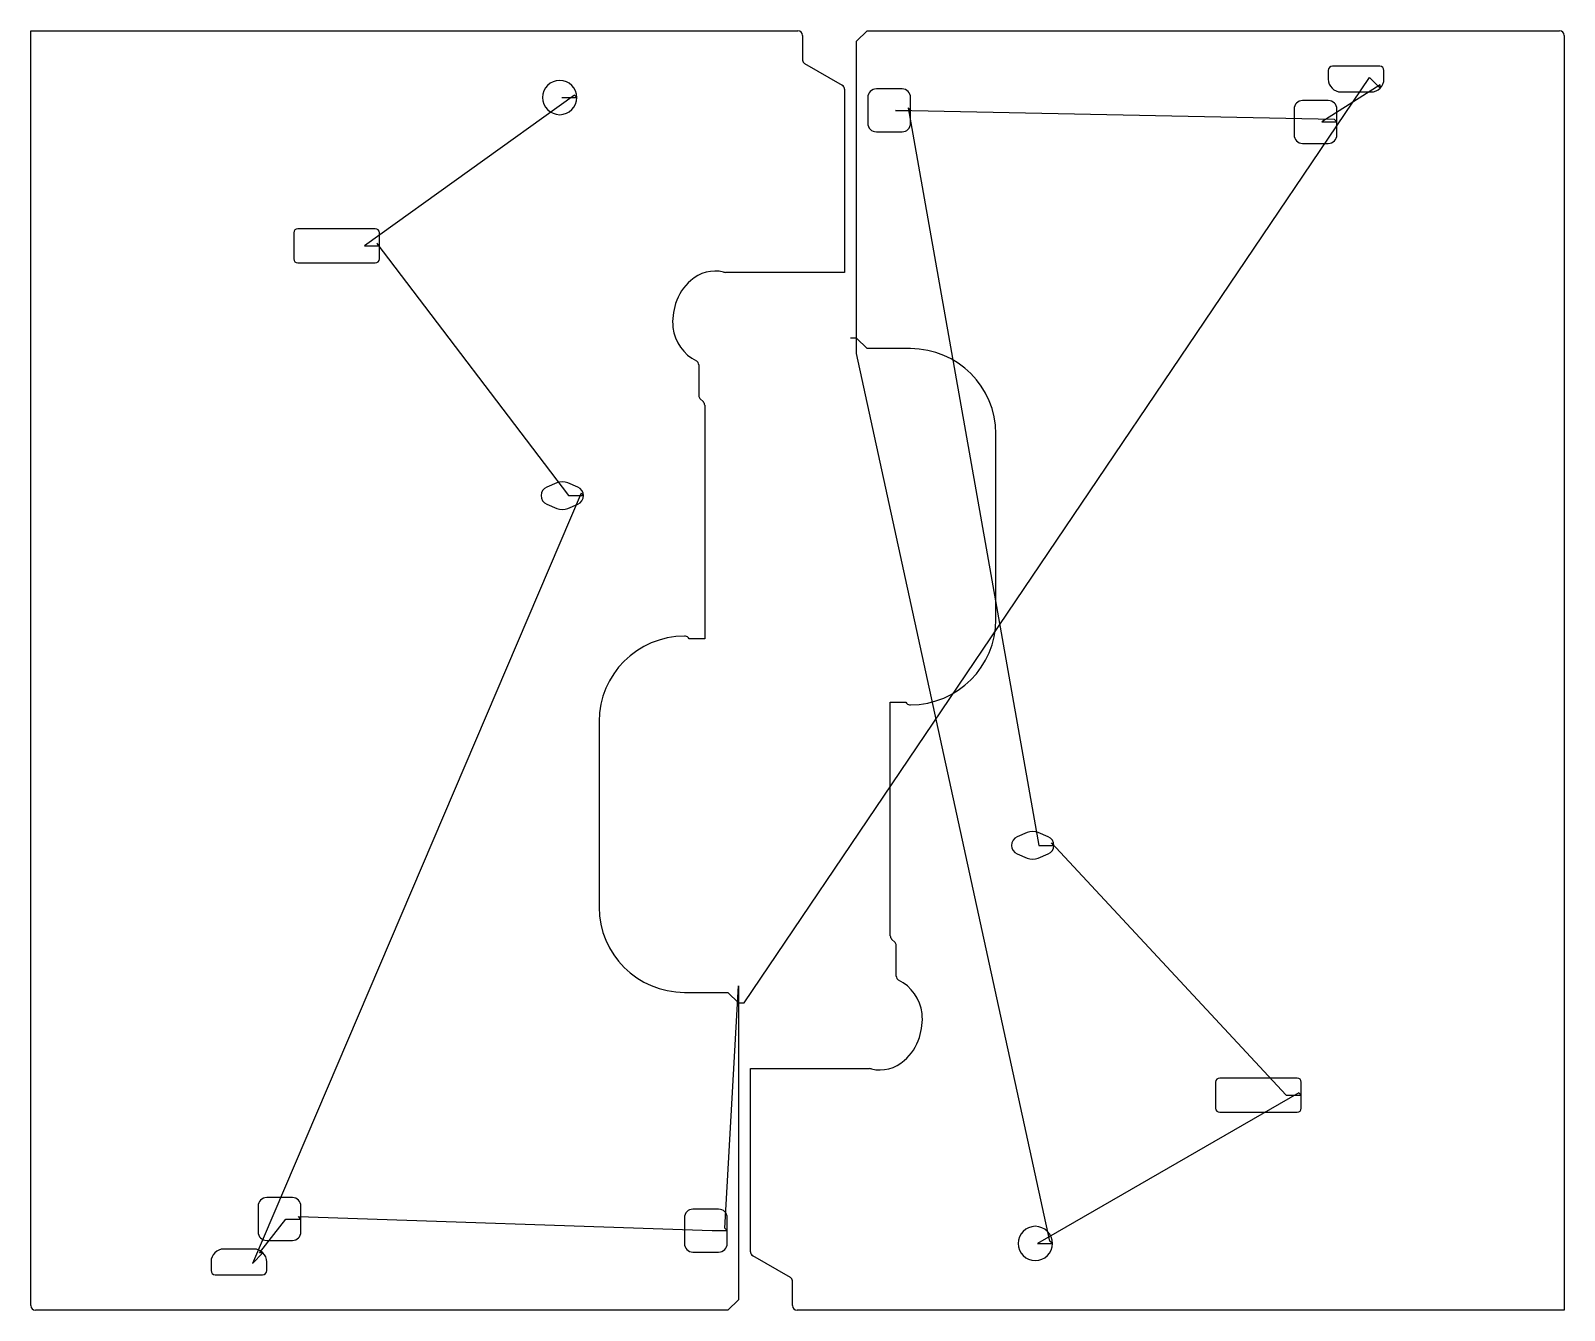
# Model space of a CAD drawing. Header units: metres. Extents: x 4 to 3584, y 4 to 2990.
import ezdxf

# ---------------------------------------------------------------- set-up
doc = ezdxf.new("R2010")
doc.units = ezdxf.units.M

msp = doc.modelspace()

# ---------------------------------------------------------------- linework, layer by layer
at = {"layer": 'TOOL_0'}
for p, q in [((3.751, 14.75), (3.751, 2989.75)), ((3.751, 2989.75), (1794.751, 2989.75)), ((1805.751, 2978.75), (1805.751, 2921.106)), ((1931.849, 2965.163), (1956.435, 2989.749)), ((1956.435, 2989.749), (3572.849, 2989.749)), ((3583.849, 2978.749), (3583.849, 3.749)), ((1931.849, 2272.335), (1931.849, 2965.163)), ((1810.253, 2913.309), (1898.253, 2862.502)), ((3152.849, 2906.75), (3042.849, 2906.75)), ((1668.999, 721.164), (3129.313, 2880.286)), ((3032.849, 2896.75), (3032.849, 2876.75)), ((3129.313, 2880.286), (3154.062, 2855.537)), ((3162.849, 2876.75), (3162.849, 2896.75)), ((1273.093, 2839.408), (782.75, 2487.751)), ((1243.75, 2833.751), (1278.75, 2833.751)), ((1278.75, 2833.751), (1273.093, 2839.408)), ((1903.752, 2852.978), (1903.752, 2425.75)), ((1957.849, 2833.75), (1957.849, 2773.75)), ((2037.849, 2853.75), (1977.849, 2853.75)), ((2057.849, 2803.75), (2057.849, 2833.75)), ((3154.062, 2863.537), (3017.849, 2776.75)), ((3062.849, 2846.75), (3132.849, 2846.75)), ((3154.062, 2855.537), (3154.062, 2863.537)), ((3047.192, 2782.407), (2022.849, 2803.75)), ((2022.849, 2803.75), (2057.849, 2803.75)), ((2057.849, 2803.75), (2052.192, 2809.407)), ((2052.192, 2809.407), (2357.349, 1088.75)), ((2057.849, 2773.75), (2057.849, 2803.75)), ((2952.849, 2806.75), (2952.849, 2746.75)), ((3032.849, 2826.75), (2972.849, 2826.75)), ((3052.849, 2776.75), (3052.849, 2806.75)), ((3017.849, 2776.75), (3052.849, 2776.75)), ((3052.849, 2776.75), (3047.192, 2782.407)), ((3052.849, 2746.75), (3052.849, 2776.75)), ((1977.849, 2753.75), (2037.849, 2753.75)), ((2972.849, 2726.75), (3032.849, 2726.75)), ((617.75, 2517.751), (617.75, 2457.751)), ((807.75, 2527.751), (627.75, 2527.751)), ((817.75, 2487.751), (817.75, 2517.751)), ((782.75, 2487.751), (817.75, 2487.751)), ((817.75, 2487.751), (812.093, 2493.408)), ((812.093, 2493.408), (1259.25, 1904.751)), ((817.75, 2457.751), (817.75, 2487.751)), ((627.75, 2447.751), (807.75, 2447.751)), ((1903.752, 2425.75), (1625.886, 2425.75)), ((1931.849, 2272.335), (1917.516, 2272.335)), ((1931.849, 2236.829), (1931.849, 2272.335)), ((1956.435, 2247.749), (1931.849, 2272.335)), ((2383.192, 165.406), (1931.849, 2236.829)), ((2057.849, 2247.749), (1956.435, 2247.749)), ((1563.249, 2209.652), (1563.249, 2137.894)), ((1565.887, 2131.526), (1574.029, 2123.384)), ((1577.249, 2115.61), (1577.249, 1570.75)), ((2256.849, 1615.748), (2256.849, 2048.749)), ((1231.981, 1934.639), (1208.303, 1924.522)), ((1281.196, 1924.522), (1257.513, 1934.639)), ((1288.594, 1910.407), (521.215, 113.214)), ((1259.25, 1904.751), (1294.25, 1904.751)), ((1294.251, 1904.75), (1288.594, 1910.407)), ((1208.303, 1884.979), (1231.982, 1874.863)), ((1257.513, 1874.863), (1281.197, 1884.979)), ((1532.083, 1576.75), (1529.754, 1576.75)), ((1577.249, 1570.75), (1540.572, 1570.75)), ((2010.353, 877.889), (2010.353, 1422.749)), ((2010.353, 1422.749), (2047.03, 1422.749)), ((2055.519, 1416.749), (2057.849, 1416.749)), ((1330.754, 1377.75), (1330.754, 944.75)), ((2330.085, 1118.637), (2306.402, 1108.521)), ((2379.295, 1108.521), (2355.616, 1118.637)), ((2357.349, 1088.75), (2392.349, 1088.75)), ((2392.349, 1088.749), (2386.692, 1094.406)), ((2386.692, 1094.406), (2934.849, 505.749)), ((2306.402, 1068.978), (2330.085, 1058.861)), ((2355.617, 1058.861), (2379.295, 1068.978)), ((2021.715, 861.973), (2013.573, 870.115)), ((2024.353, 783.847), (2024.353, 855.605)), ((1624.094, 195.407), (1655.751, 760.957)), ((1655.751, 760.957), (1655.751, 721.164)), ((1529.754, 745.75), (1631.168, 745.75)), ((1631.168, 745.75), (1655.754, 721.164)), ((1655.751, 721.164), (1655.751, 28.336)), ((1655.754, 721.164), (1668.999, 721.164)), ((1683.848, 140.521), (1683.848, 567.749)), ((1683.848, 567.749), (1961.714, 567.749)), ((2959.849, 545.749), (2779.849, 545.749)), ((2964.192, 511.406), (2353.849, 159.749)), ((2769.849, 535.749), (2769.849, 475.749)), ((2934.849, 505.749), (2969.849, 505.749)), ((2969.849, 505.749), (2964.192, 511.406)), ((2969.849, 505.749), (2969.849, 535.749)), ((2969.849, 475.749), (2969.849, 505.749)), ((2779.849, 465.749), (2959.849, 465.749)), ((614.751, 266.75), (554.751, 266.75)), ((534.751, 246.75), (534.751, 186.75)), ((537.964, 137.963), (599.751, 216.75)), ((599.751, 216.75), (634.751, 216.75)), ((634.751, 216.75), (629.094, 222.407)), ((629.094, 222.407), (1594.751, 189.75)), ((634.751, 216.75), (634.751, 246.75)), ((634.751, 186.75), (634.751, 216.75)), ((1529.751, 219.75), (1529.751, 159.75)), ((1609.751, 239.75), (1549.751, 239.75)), ((1629.751, 189.75), (1629.751, 219.75)), ((1594.751, 189.75), (1629.751, 189.75)), ((1629.751, 189.75), (1624.094, 195.407)), ((1629.751, 159.75), (1629.751, 189.75)), ((524.751, 146.75), (454.751, 146.75)), ((554.751, 166.75), (614.751, 166.75)), ((2353.849, 159.749), (2388.849, 159.749)), ((2388.849, 159.749), (2383.192, 165.406)), ((424.751, 116.75), (424.751, 96.75)), ((521.215, 113.214), (545.964, 137.963)), ((545.964, 137.963), (537.964, 137.963)), ((554.751, 96.75), (554.751, 116.75)), ((1549.751, 139.75), (1609.751, 139.75)), ((1777.347, 80.19), (1689.347, 130.997)), ((434.751, 86.75), (544.751, 86.75)), ((1781.849, 14.749), (1781.849, 72.393)), ((1631.165, 3.75), (14.751, 3.75)), ((1655.751, 28.336), (1631.165, 3.75)), ((3583.849, 3.749), (1792.849, 3.749))]:
    msp.add_line(p, q, dxfattribs=at)
for centre, radius, start, end in [((1794.751, 2978.75), 11, 0, 90), ((3572.849, 2978.749), 11, 0, 90), ((1814.813, 2921.14), 9.062, 180.214969, 239.787709), ((3042.849, 2896.75), 10, 90, 180), ((3152.849, 2896.75), 10, 0, 90), ((1238.75, 2833.751), 40, 0, 180), ((3062.849, 2876.75), 30, 180, 270), ((3132.849, 2876.75), 30, 315, 0), ((1238.75, 2833.751), 40, 180, 0), ((1892.69, 2852.941), 11.062, 0.191641, 59.807319), ((1977.849, 2833.75), 20, 90, 180), ((2037.849, 2833.75), 20, 0, 90), ((3132.849, 2876.75), 30, 270, 315), ((2972.849, 2806.75), 20, 90, 180), ((3032.849, 2806.75), 20, 0, 90), ((1977.849, 2773.75), 20, 180, 270), ((2037.849, 2773.75), 20, 270, 0), ((2972.849, 2746.75), 20, 180, 270), ((3032.849, 2746.75), 20, 270, 0), ((627.75, 2517.751), 10, 90, 180), ((807.75, 2517.751), 10, 0, 90), ((627.75, 2457.751), 10, 180, 270), ((807.75, 2457.751), 10, 270, 0), ((1620.156, 2318.569), 116.063, 130.66844, 162.66709), ((1602.225, 2342.203), 86.471, 77.206424, 131.862065), ((1626.363, 2442.009), 16.266, 252.135361, 268.319561), ((1639.425, 2309.847), 137.08, 161.586463, 185.41497), ((1602.361, 2308.798), 100.112, 186.819203, 243.549102), ((2057.849, 2048.749), 199, 0, 90), ((1552.187, 2209.615), 11.062, 0.191641, 59.700688), ((1572.361, 2137.938), 9.112, 180.276668, 224.724328), ((1566.013, 2115.51), 11.236, 0.509917, 44.487993), ((1244.747, 1904.501), 32.73, 67.043221, 112.956779), ((1216.749, 1904.751), 21.499, 113.131754, 246.869293), ((1272.75, 1904.751), 21.5, 0, 66.868246), ((1272.751, 1904.75), 21.499, 293.131754, 0), ((1244.748, 1904.978), 32.709, 247.027507, 292.970881), ((2057.849, 1615.749), 199, 270, 359.999712), ((1529.754, 1377.75), 199, 90, 180), ((1532.023, 1567.66), 9.09, 19.872176, 89.621816), ((2055.579, 1425.839), 9.09, 199.872176, 269.621816), ((2342.85, 1088.522), 32.709, 67.027507, 112.970881), ((2314.848, 1088.75), 21.499, 113.131754, 246.869293), ((2370.849, 1088.75), 21.5, 0, 66.868246), ((2370.849, 1088.749), 21.499, 293.131754, 0), ((2342.851, 1088.999), 32.73, 247.043221, 292.956779), ((1529.754, 944.75), 199, 180, 270), ((2021.589, 877.989), 11.236, 180.509917, 224.487993), ((2015.241, 855.561), 9.112, 0.276668, 44.724328), ((2035.414, 783.884), 11.061, 180.191659, 239.698074), ((1985.24, 684.702), 100.112, 6.818635, 63.549102), ((1948.176, 683.652), 137.079, 341.586331, 5.41497), ((1967.445, 674.931), 116.063, 310.667744, 342.666472), ((1985.375, 651.296), 86.471, 257.206424, 311.862065), ((1961.237, 551.49), 16.266, 72.135361, 88.319561), ((2779.849, 535.749), 10, 90, 180), ((2959.849, 535.749), 10, 0, 90), ((2779.849, 475.749), 10, 180, 270), ((2959.849, 475.749), 10, 270, 0), ((554.751, 246.75), 20, 90, 180), ((614.751, 246.75), 20, 0, 90), ((1549.751, 219.75), 20, 90, 180), ((1609.751, 219.75), 20, 0, 90), ((554.751, 186.75), 20, 180, 270), ((614.751, 186.75), 20, 270, 0), ((2348.849, 159.749), 40, 0, 180), ((454.751, 116.75), 30, 90, 180), ((524.751, 116.75), 30, 45, 90), ((1549.751, 159.75), 20, 180, 270), ((1609.751, 159.75), 20, 270, 0), ((2348.849, 159.749), 40, 180, 0), ((524.751, 116.75), 30, 0, 45), ((1694.91, 140.558), 11.062, 180.191641, 239.807319), ((434.751, 96.75), 10, 180, 270), ((544.751, 96.75), 10, 270, 0), ((1772.787, 72.359), 9.062, 0.214969, 59.787709), ((14.751, 14.75), 11, 180, 270), ((1792.849, 14.749), 11, 180, 270)]:
    msp.add_arc(centre, radius, start, end, dxfattribs=at)

doc.saveas('drawing.dxf')
